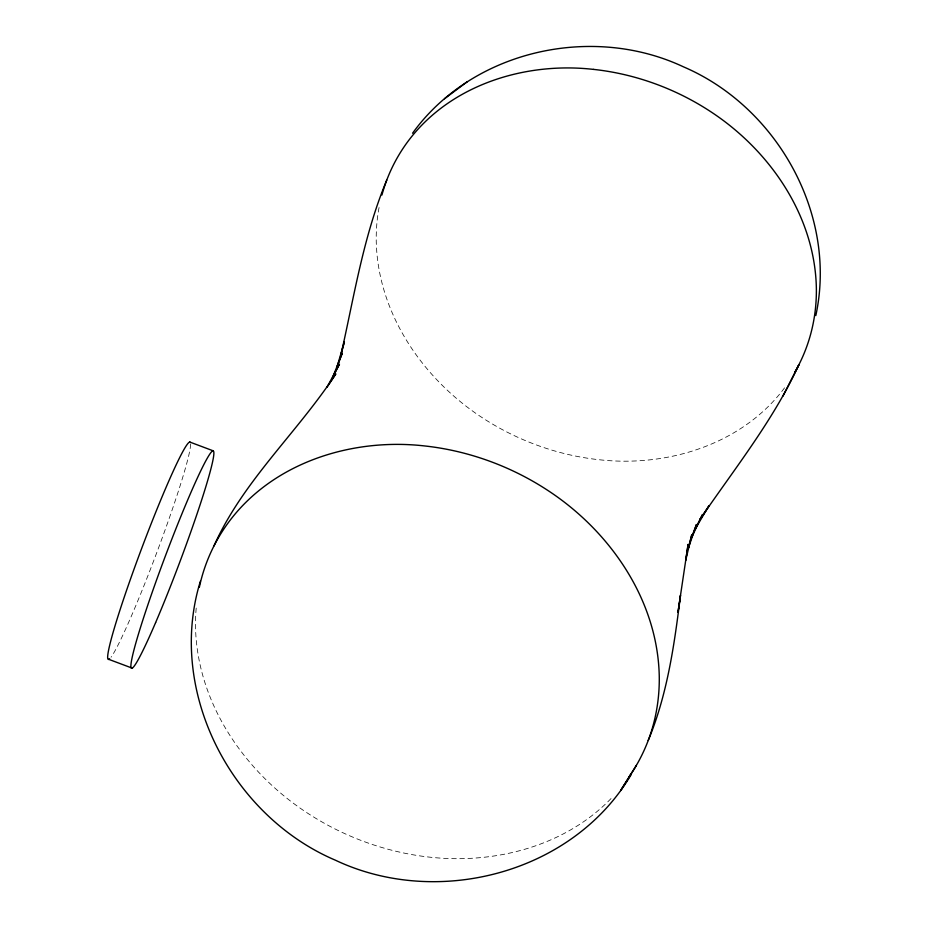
<?xml version="1.0" encoding="UTF-8"?>
<svg xmlns="http://www.w3.org/2000/svg" width="928" height="928" viewBox="0 0 928 928"><rect width="100%" height="100%" fill="white"/><g stroke="black" fill="none" stroke-linecap="round" stroke-linejoin="round"><path stroke-width="0.7" stroke-dasharray="4.64 3.48" d="M784.554 387.846C742.354 444.361 667.452 467.515 599.152 459.731A216.665 174.058 23.6 0 1 482.282 417.704C422.901 378.972 377.661 313.386 376.234 240.967A246.43 197.977 23.6 0 1 379.61 204.763M611.03 798.556C564.932 846.22 495.065 864.246 430.395 857.228A228.288 183.408 23.6 0 1 307.249 812.94C244.679 772.131 197.014 703.018 195.506 626.713A259.654 208.603 23.6 0 1 196.295 607.167M190.542 443.978A115.988 7.807 -69.4 0 1 157.632 550.327A115.988 7.807 -69.4 0 1 111.058 657.198"/><path stroke-width="1.39" d="M815.816 315.578C837.613 214.774 777.246 106.917 683.414 66.816C591.936 23.792 472.352 50.344 412.554 133.249M200.425 581.125C166.425 691.093 231.13 815.84 335.472 860.233C437.471 908.5 572.982 873.329 631.156 774.613M648.208 740.498C667.418 694.341 674.366 644.6 680.502 595.358L677.974 612.329L688.1 544.376L685.734 560.268L691.754 534.83L687.95 549.399L696.452 524.482L691.673 537.103M386.732 180.171C363.184 236.582 354.044 297.343 340.53 356.584L344.381 341.852L336.957 367.175L342.246 353.232L332.491 377.777L339.462 364.112L326.992 387.266L335.82 373.891C297.296 432.715 243.043 480.913 213.962 545.931M691.789 537.103L702.554 514.53L695.559 528.264L709.05 505.667L700.13 519.17C734.512 468.744 773.152 420.581 798.846 364.82L782.907 396.21M636.33 765.461L620.623 790.563L631.307 773.558M467.294 81.687L444.512 98.762M593.444 69.391C525.144 61.619 450.242 84.761 408.042 141.276A246.43 197.977 23.6 0 0 381.93 195.019M189.706 442.006L212.953 450.73M108.634 659.298L131.88 668.009M593.444 69.38A216.665 174.058 23.6 0 1 710.314 111.418C769.695 150.15 814.935 215.737 816.362 288.156A246.43 197.977 23.6 0 1 794.588 372.638M628.952 777.014A259.654 208.603 23.6 0 0 659.263 676.442C657.778 600.138 610.102 531.013 547.52 490.228A228.288 183.408 23.6 0 0 424.386 445.916C352.42 437.749 273.493 462.121 229.03 521.675A259.654 208.603 23.6 0 0 199.358 587.204M109.643 658.787A115.988 7.807 -69.4 0 1 140.859 550.582A115.988 7.807 -69.4 0 1 190.321 442.528M155.614 622.595A115.988 7.807 -69.4 0 0 213.556 451.24A115.988 7.807 -69.4 0 0 148.074 604.256A115.988 7.807 -69.4 0 0 155.614 622.595"/></g></svg>
